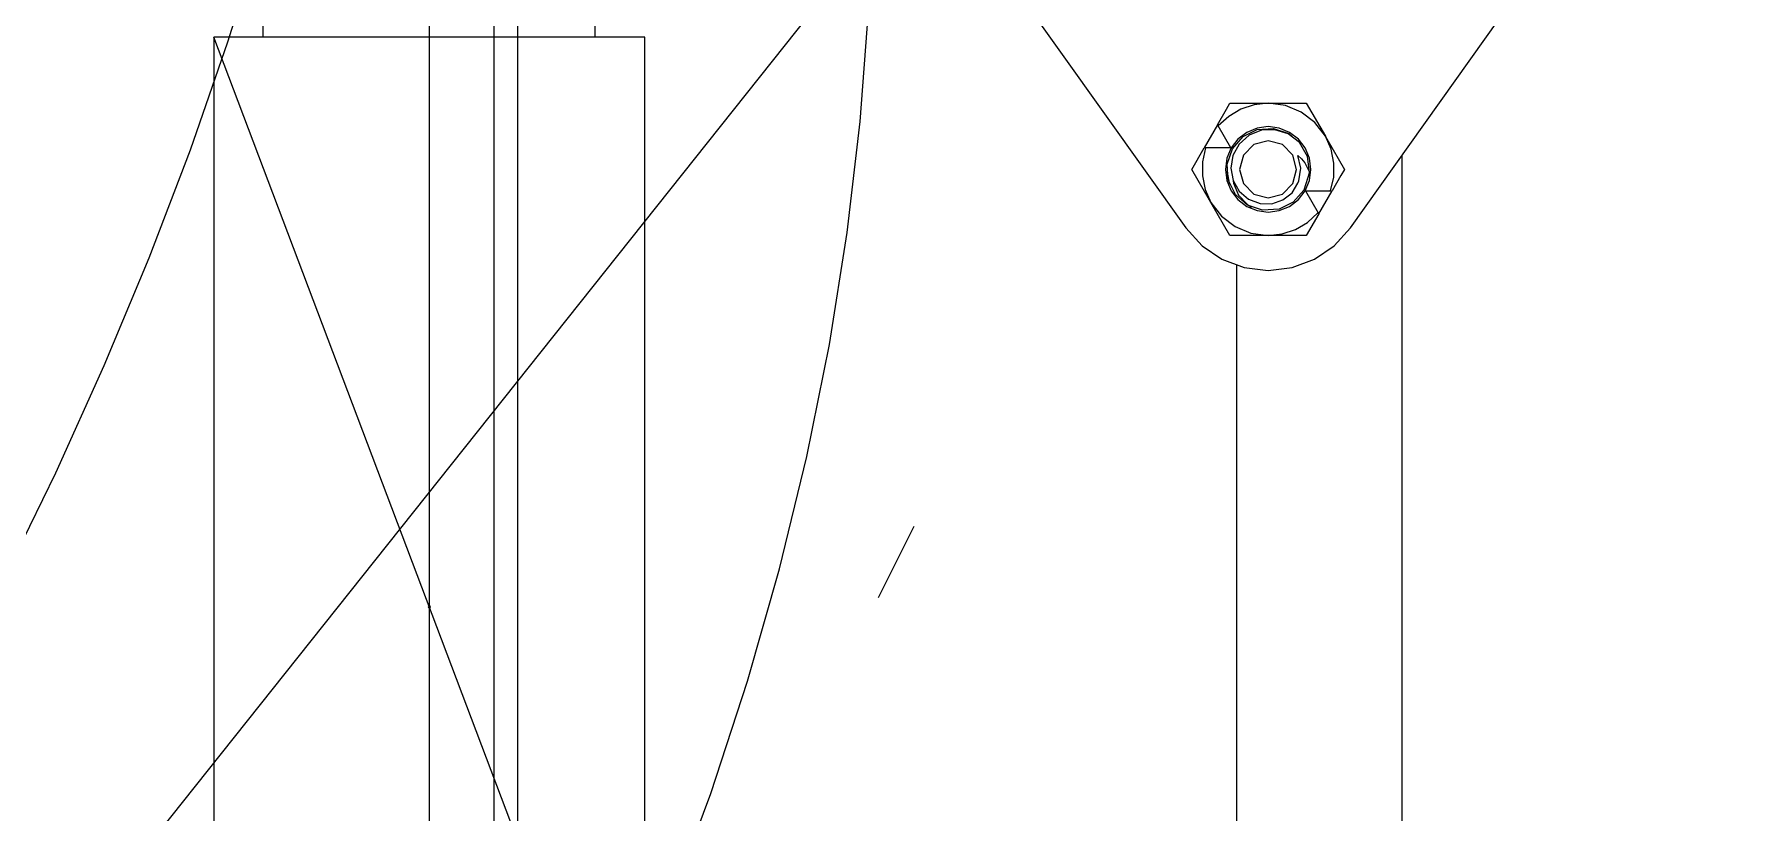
# Model space of a CAD drawing. Extents: x -1 to 1284, y 105 to 936.
# Drawn here: x 254.3 to 358.1, y 282.2 to 329.4 of the extents above; entities that cross this region are included whole.
import ezdxf

# ---------------------------------------------------------------- set-up
doc = ezdxf.new("R2010")
doc.units = 0

msp = doc.modelspace()

# ---------------------------------------------------------------- linework, layer by layer
for p, q in [((282.09, 149.955), (282.09, 713.128)), ((282.09, 149.955), (282.09, 713.128)), ((282.09, 149.955), (282.09, 713.128)), ((282.09, 149.955), (282.09, 713.128)), ((282.09, 149.955), (282.09, 713.128)), ((282.09, 149.955), (282.09, 713.128)), ((282.09, 149.955), (282.09, 713.128)), ((282.09, 149.955), (282.09, 713.128)), ((282.09, 149.955), (282.09, 713.128)), ((282.09, 149.955), (282.09, 713.128)), ((282.09, 149.955), (282.09, 713.128)), ((162.548, 156.305), (600.386, 706.778)), ((162.548, 156.305), (600.386, 706.778)), ((162.548, 156.305), (600.386, 706.778)), ((162.548, 156.305), (600.386, 706.778)), ((162.548, 156.305), (600.386, 706.778)), ((162.548, 156.305), (600.386, 706.778)), ((162.548, 156.305), (600.386, 706.778)), ((162.548, 156.305), (600.386, 706.778)), ((162.548, 156.305), (600.386, 706.778)), ((162.548, 156.305), (600.386, 706.778)), ((162.548, 156.305), (600.386, 706.778)), ((283.498, 706.778), (283.498, 156.305)), ((283.498, 706.778), (283.498, 156.305)), ((283.498, 706.778), (283.498, 156.305)), ((283.498, 706.778), (283.498, 156.305)), ((283.498, 706.778), (283.498, 156.305)), ((283.498, 706.778), (283.498, 156.305)), ((283.498, 706.778), (283.498, 156.305)), ((283.498, 706.778), (283.498, 156.305)), ((283.498, 706.778), (283.498, 156.305)), ((283.498, 706.778), (283.498, 156.305)), ((283.498, 706.778), (283.498, 156.305)), ((278.161, 342.007), (278.161, 247.408)), ((278.161, 342.007), (278.161, 247.408)), ((278.161, 342.007), (278.161, 247.408)), ((278.161, 342.007), (278.161, 247.408)), ((278.161, 342.007), (278.161, 247.408)), ((278.161, 342.007), (278.161, 247.408)), ((278.161, 342.007), (278.161, 247.408)), ((278.161, 342.007), (278.161, 247.408)), ((278.161, 342.007), (278.161, 247.408)), ((278.161, 342.007), (278.161, 247.408)), ((309.313, 338.233), (323.9497, 317.6569)), ((333.928, 317.657), (348.562, 338.233)), ((268.11, 329.207), (268.11, 335.824)), ((288.21, 329.207), (288.21, 335.657)), ((265.972588, 328.921504), (268.020804, 335.450331)), ((304.245464, 324.100037), (304.745834, 330.777664)), ((263.698441, 322.383149), (265.972588, 328.921504)), ((291.211, 260.207), (265.1099, 329.2071)), ((265.11, 329.207), (265.11, 260.207)), ((291.211, 329.207), (265.11, 329.207)), ((291.211, 260.207), (291.211, 329.207)), ((326.417802, 324.83996), (326.628542, 325.205)), ((326.628, 325.205), (328.938, 325.205)), ((328.938, 325.205), (328.085216, 325.113064)), ((329.981585, 325.066535), (328.93792, 325.205)), ((328.938, 325.205), (329.102121, 325.205)), ((329.102121, 325.205), (331.247391, 325.205)), ((331.247, 325.205), (332.40058, 323.20504)), ((325.878, 323.905), (326.417802, 324.83996)), ((326.54996, 324.413962), (325.92075, 323.83105)), ((327.280326, 324.845342), (326.54996, 324.413962)), ((328.085216, 325.113064), (327.280326, 324.845342)), ((330.937909, 324.669098), (329.981585, 325.066535)), ((331.760258, 324.039611), (330.937909, 324.669098)), ((303.457301, 317.373094), (304.245464, 324.100037)), ((325.879, 323.905), (325.069376, 322.50493)), ((325.879, 323.905), (325.921333, 323.830917)), ((326.686, 322.505), (325.921355, 323.83098)), ((326.773247, 322.454317), (327.424227, 323.193683)), ((327.645095, 323.445061), (327.105392, 323.030076)), ((327.786577, 323.269372), (327.178115, 322.732086)), ((327.424227, 323.193683), (328.280232, 323.616153)), ((328.274335, 323.704965), (327.645095, 323.445061)), ((328.539765, 323.569037), (327.786577, 323.269372)), ((328.938395, 323.7916), (328.274335, 323.704965)), ((328.280232, 323.616153), (329.27173, 323.681978)), ((329.349812, 323.602369), (328.539765, 323.569037)), ((329.602455, 323.704965), (328.938395, 323.7916)), ((329.27173, 323.681978), (330.188298, 323.369379)), ((330.157213, 323.349185), (329.349812, 323.602369)), ((330.231695, 323.445061), (329.602455, 323.704965)), ((330.831, 322.838), (330.157213, 323.349185)), ((330.188298, 323.369379), (330.569377, 323.03614)), ((330.771398, 323.030076), (330.231695, 323.445061)), ((332.402, 323.205), (331.760258, 324.039611)), ((332.402, 323.205), (332.484074, 323.062863)), ((332.74901, 322.420499), (332.40223, 323.205)), ((261.201882, 315.847126), (263.698441, 322.383149)), ((324.318, 321.205), (325.069416, 322.505)), ((325.155, 322.505), (324.964785, 321.66863)), ((325.154, 322.505), (325.069, 322.505)), ((326.686, 322.505), (325.154, 322.505)), ((326.698334, 322.4983), (326.441331, 321.87989)), ((326.45842, 321.520862), (326.773247, 322.454317)), ((327.105392, 323.030076), (326.698334, 322.4983)), ((327.178115, 322.732086), (326.804392, 322.050622)), ((328.07443, 322.700089), (327.442531, 322.06819)), ((328.93762, 322.93138), (328.07443, 322.700089)), ((329.80081, 322.700089), (328.93762, 322.93138)), ((330.432709, 322.06819), (329.80081, 322.700089)), ((331.178457, 322.4983), (330.771398, 323.030076)), ((331.310975, 321.991967), (330.830894, 322.83774)), ((331.435461, 321.87989), (331.178457, 322.4983)), ((332.484074, 323.062863), (333.556724, 321.205003)), ((332.919607, 321.589581), (332.74901, 322.420499)), ((325.391953, 319.347137), (324.319303, 321.204997)), ((324.964785, 321.66863), (324.95638, 320.820422)), ((326.441331, 321.87989), (326.351795, 321.205)), ((326.351795, 321.205), (326.441333, 320.53011)), ((326.520571, 320.568299), (326.45842, 321.520862)), ((326.468871, 321.012529), (326.483423, 321.127405)), ((326.804392, 322.050622), (326.677948, 321.285451)), ((326.677948, 321.285451), (326.817251, 320.521517)), ((327.442531, 322.06819), (327.21124, 321.205)), ((327.21124, 321.205), (327.442531, 320.34181)), ((330.664, 321.205), (330.432709, 322.06819)), ((330.432709, 320.34181), (330.664, 321.205)), ((330.664, 321.205), (330.664, 321.205)), ((330.73, 322.047), (330.966511, 321.840186)), ((330.916967, 321.286604), (330.730368, 322.04737)), ((330.794, 320.513), (330.916967, 321.286604)), ((330.966511, 321.840186), (331.165636, 321.59446)), ((331.165636, 321.59446), (331.431621, 321.026867)), ((331.432, 321.027), (331.310975, 321.991967)), ((331.525, 321.205), (331.435461, 321.87989)), ((331.435461, 320.53011), (331.524997, 321.205)), ((331.524997, 321.205), (331.525, 321.205)), ((332.911208, 320.741372), (332.919607, 321.589581)), ((333.557, 321.205), (333.346233, 320.839963)), ((337.036, 322.028), (337.036, 239.278)), ((324.95638, 320.820422), (325.12697, 319.989503)), ((326.441333, 320.53011), (326.698336, 319.9117)), ((326.61, 320.292), (326.468871, 321.012529)), ((326.959303, 319.676721), (326.520571, 320.568299)), ((326.817251, 320.521517), (327.191609, 319.87814)), ((326.821, 320.515), (326.835552, 320.360184)), ((326.835552, 320.360184), (327.148527, 319.650222)), ((327.442531, 320.34181), (328.07443, 319.709911)), ((329.80081, 319.709911), (330.432709, 320.34181)), ((330.383221, 319.787496), (330.740699, 320.36409)), ((330.740699, 320.36409), (330.794118, 320.51302)), ((331.432, 321.027), (331.103361, 319.95432)), ((331.178459, 319.9117), (331.435461, 320.53011)), ((332.721, 319.905), (332.911208, 320.741372)), ((333.346233, 320.839963), (332.806431, 319.905002)), ((325.12697, 319.989503), (325.473743, 319.205)), ((325.474, 319.205), (325.391953, 319.347137)), ((325.474, 319.205), (326.115748, 318.370383)), ((326.628, 317.205), (325.47442, 319.20501)), ((326.698336, 319.9117), (327.105394, 319.379924)), ((327.688309, 319.039258), (326.959303, 319.676721)), ((327.105394, 319.379924), (327.645097, 318.964939)), ((327.148527, 319.650222), (327.681185, 319.084277)), ((327.191609, 319.87814), (327.755356, 319.398052)), ((327.645097, 318.964939), (328.274337, 318.705035)), ((327.681185, 319.084277), (327.939497, 318.912984)), ((328.604851, 318.726658), (327.688309, 319.039258)), ((327.755356, 319.398052), (328.448696, 319.135617)), ((328.07443, 319.709911), (328.93762, 319.47862)), ((328.448696, 319.135617), (329.160054, 319.125335)), ((328.93762, 319.47862), (329.80081, 319.709911)), ((329.160054, 319.125335), (329.828655, 319.350293)), ((330.452381, 319.214954), (329.596349, 318.792485)), ((329.602458, 318.705035), (330.231697, 318.964939)), ((329.828655, 319.350293), (330.383221, 319.787496)), ((330.231697, 318.964939), (330.771401, 319.379924)), ((331.103361, 319.95432), (330.452381, 319.214954)), ((330.771401, 319.379924), (331.178459, 319.9117)), ((331.189, 319.905), (332.721, 319.905)), ((331.189, 319.905), (331.956291, 318.57896)), ((331.999, 318.505), (332.805978, 319.90499)), ((332.721, 319.905), (332.806, 319.905)), ((326.115748, 318.370383), (326.938104, 317.740895)), ((328.274337, 318.705035), (328.938397, 318.6184)), ((329.596349, 318.792485), (328.604851, 318.726658)), ((328.938397, 318.6184), (329.602458, 318.705035)), ((330.595674, 317.564658), (331.32604, 317.996038)), ((331.999, 318.505), (331.247584, 317.205)), ((331.32604, 317.996038), (331.95525, 318.57895)), ((331.999, 318.505), (331.956667, 318.578951)), ((302.381472, 310.608804), (303.457301, 317.373094)), ((323.95, 317.657), (324.935265, 316.573802)), ((328.773879, 317.205), (326.628589, 317.205)), ((326.938104, 317.740895), (327.894437, 317.343459)), ((327.894437, 317.343459), (328.93811, 317.205)), ((328.938, 317.205), (328.773879, 317.205)), ((328.938, 317.205), (329.790784, 317.296936)), ((331.247, 317.205), (328.938, 317.205)), ((329.790784, 317.296936), (330.595674, 317.564658)), ((332.941285, 316.573802), (333.92655, 317.657)), ((258.486426, 309.325291), (261.201882, 315.847126)), ((324.935265, 316.573802), (326.131807, 315.764889)), ((331.744743, 315.764889), (332.941285, 316.573802)), ((326.131807, 315.764889), (327.484514, 315.258692)), ((327.035, 232.417), (327.035, 315.386)), ((327.484514, 315.258692), (328.938275, 315.083642)), ((328.938275, 315.083642), (330.392036, 315.258692)), ((330.392036, 315.258692), (331.744743, 315.764889)), ((301.0181, 303.819138), (302.381472, 310.608804)), ((255.555593, 302.829503), (258.486426, 309.325291)), ((299.367309, 297.016066), (301.0181, 303.819138)), ((252.412899, 296.371619), (255.555593, 302.829503)), ((305.357, 295.272), (307.50745, 299.59729)), ((297.429225, 290.211558), (299.367309, 297.016066)), ((278.127781, 294.764284), (278.094708, 294.707)), ((278.127781, 294.764284), (278.094708, 294.707)), ((278.127781, 294.764284), (278.094708, 294.707)), ((278.127781, 294.764284), (278.094708, 294.707)), ((278.127781, 294.764284), (278.094708, 294.707)), ((278.127781, 294.764284), (278.094708, 294.707)), ((278.127781, 294.764284), (278.094708, 294.707)), ((278.127781, 294.764284), (278.094708, 294.707)), ((278.127781, 294.764284), (278.094708, 294.707)), ((278.127781, 294.764284), (278.094708, 294.707)), ((278.127781, 294.764284), (278.094708, 294.707)), ((278.127781, 294.764284), (278.094708, 294.707)), ((278.127781, 294.764284), (278.094708, 294.707)), ((278.127781, 294.764284), (278.094708, 294.707)), ((278.127781, 294.764284), (278.094708, 294.707)), ((278.127781, 294.764284), (278.094708, 294.707)), ((278.127781, 294.764284), (278.094708, 294.707)), ((278.127781, 294.764284), (278.094708, 294.707)), ((278.127781, 294.764284), (278.094708, 294.707)), ((278.127781, 294.764284), (278.094708, 294.707)), ((278.127781, 294.764284), (278.094708, 294.707)), ((278.127781, 294.764284), (278.094708, 294.707)), ((278.094708, 294.707), (278.127781, 294.649716)), ((278.094708, 294.707), (278.127781, 294.649716)), ((278.094708, 294.707), (278.127781, 294.649716)), ((278.094708, 294.707), (278.127781, 294.649716)), ((278.094708, 294.707), (278.127781, 294.649716)), ((278.094708, 294.707), (278.127781, 294.649716)), ((278.094708, 294.707), (278.127781, 294.649716)), ((278.094708, 294.707), (278.127781, 294.649716)), ((278.094708, 294.707), (278.127781, 294.649716)), ((278.094708, 294.707), (278.127781, 294.649716)), ((278.094708, 294.707), (278.127781, 294.649716)), ((278.094708, 294.707), (278.127781, 294.649716)), ((278.094708, 294.707), (278.127781, 294.649716)), ((278.094708, 294.707), (278.127781, 294.649716)), ((278.094708, 294.707), (278.127781, 294.649716)), ((278.094708, 294.707), (278.127781, 294.649716)), ((278.094708, 294.707), (278.127781, 294.649716)), ((278.094708, 294.707), (278.127781, 294.649716)), ((278.094708, 294.707), (278.127781, 294.649716)), ((278.094708, 294.707), (278.127781, 294.649716)), ((278.094708, 294.707), (278.127781, 294.649716)), ((278.094708, 294.707), (278.127781, 294.649716)), ((278.193927, 294.764284), (278.127781, 294.764284)), ((278.193927, 294.764284), (278.127781, 294.764284)), ((278.193927, 294.764284), (278.127781, 294.764284)), ((278.193927, 294.764284), (278.127781, 294.764284)), ((278.193927, 294.764284), (278.127781, 294.764284)), ((278.193927, 294.764284), (278.127781, 294.764284)), ((278.193927, 294.764284), (278.127781, 294.764284)), ((278.193927, 294.764284), (278.127781, 294.764284)), ((278.193927, 294.764284), (278.127781, 294.764284)), ((278.193927, 294.764284), (278.127781, 294.764284)), ((278.193927, 294.764284), (278.127781, 294.764284)), ((278.193927, 294.764284), (278.127781, 294.764284)), ((278.193927, 294.764284), (278.127781, 294.764284)), ((278.193927, 294.764284), (278.127781, 294.764284)), ((278.193927, 294.764284), (278.127781, 294.764284)), ((278.193927, 294.764284), (278.127781, 294.764284)), ((278.193927, 294.764284), (278.127781, 294.764284)), ((278.193927, 294.764284), (278.127781, 294.764284)), ((278.193927, 294.764284), (278.127781, 294.764284)), ((278.193927, 294.764284), (278.127781, 294.764284)), ((278.193927, 294.764284), (278.127781, 294.764284)), ((278.193927, 294.764284), (278.127781, 294.764284)), ((278.127781, 294.649716), (278.193927, 294.649716)), ((278.127781, 294.649716), (278.193927, 294.649716)), ((278.127781, 294.649716), (278.193927, 294.649716)), ((278.127781, 294.649716), (278.193927, 294.649716)), ((278.127781, 294.649716), (278.193927, 294.649716)), ((278.127781, 294.649716), (278.193927, 294.649716)), ((278.127781, 294.649716), (278.193927, 294.649716)), ((278.127781, 294.649716), (278.193927, 294.649716)), ((278.127781, 294.649716), (278.193927, 294.649716)), ((278.127781, 294.649716), (278.193927, 294.649716)), ((278.127781, 294.649716), (278.193927, 294.649716)), ((278.127781, 294.649716), (278.193927, 294.649716)), ((278.127781, 294.649716), (278.193927, 294.649716)), ((278.127781, 294.649716), (278.193927, 294.649716)), ((278.127781, 294.649716), (278.193927, 294.649716)), ((278.127781, 294.649716), (278.193927, 294.649716)), ((278.127781, 294.649716), (278.193927, 294.649716)), ((278.127781, 294.649716), (278.193927, 294.649716)), ((278.127781, 294.649716), (278.193927, 294.649716)), ((278.127781, 294.649716), (278.193927, 294.649716)), ((278.127781, 294.649716), (278.193927, 294.649716)), ((278.127781, 294.649716), (278.193927, 294.649716)), ((278.227, 294.707), (278.193927, 294.764284)), ((278.227, 294.707), (278.193927, 294.764284)), ((278.227, 294.707), (278.193927, 294.764284)), ((278.227, 294.707), (278.193927, 294.764284)), ((278.227, 294.707), (278.193927, 294.764284)), ((278.227, 294.707), (278.193927, 294.764284)), ((278.227, 294.707), (278.193927, 294.764284)), ((278.227, 294.707), (278.193927, 294.764284)), ((278.227, 294.707), (278.193927, 294.764284)), ((278.227, 294.707), (278.193927, 294.764284)), ((278.227, 294.707), (278.193927, 294.764284)), ((278.227, 294.707), (278.193927, 294.764284)), ((278.227, 294.707), (278.193927, 294.764284)), ((278.227, 294.707), (278.193927, 294.764284)), ((278.227, 294.707), (278.193927, 294.764284)), ((278.227, 294.707), (278.193927, 294.764284)), ((278.227, 294.707), (278.193927, 294.764284)), ((278.227, 294.707), (278.193927, 294.764284)), ((278.227, 294.707), (278.193927, 294.764284)), ((278.227, 294.707), (278.193927, 294.764284)), ((278.227, 294.707), (278.193927, 294.764284)), ((278.227, 294.707), (278.193927, 294.764284)), ((278.193927, 294.649716), (278.227, 294.707)), ((278.193927, 294.649716), (278.227, 294.707)), ((278.193927, 294.649716), (278.227, 294.707)), ((278.193927, 294.649716), (278.227, 294.707)), ((278.193927, 294.649716), (278.227, 294.707)), ((278.193927, 294.649716), (278.227, 294.707)), ((278.193927, 294.649716), (278.227, 294.707)), ((278.193927, 294.649716), (278.227, 294.707)), ((278.193927, 294.649716), (278.227, 294.707)), ((278.193927, 294.649716), (278.227, 294.707)), ((278.193927, 294.649716), (278.227, 294.707)), ((278.193927, 294.649716), (278.227, 294.707)), ((278.193927, 294.649716), (278.227, 294.707)), ((278.193927, 294.649716), (278.227, 294.707)), ((278.193927, 294.649716), (278.227, 294.707)), ((278.193927, 294.649716), (278.227, 294.707)), ((278.193927, 294.649716), (278.227, 294.707)), ((278.193927, 294.649716), (278.227, 294.707)), ((278.193927, 294.649716), (278.227, 294.707)), ((278.193927, 294.649716), (278.227, 294.707)), ((278.193927, 294.649716), (278.227, 294.707)), ((278.193927, 294.649716), (278.227, 294.707)), ((278.227, 294.707), (278.227, 294.707)), ((278.227, 294.707), (278.227, 294.707)), ((278.227, 294.707), (278.227, 294.707)), ((278.227, 294.707), (278.227, 294.707)), ((278.227, 294.707), (278.227, 294.707)), ((278.227, 294.707), (278.227, 294.707)), ((278.227, 294.707), (278.227, 294.707)), ((278.227, 294.707), (278.227, 294.707)), ((278.227, 294.707), (278.227, 294.707)), ((278.227, 294.707), (278.227, 294.707)), ((278.227, 294.707), (278.227, 294.707)), ((278.227, 294.707), (278.227, 294.707)), ((278.227, 294.707), (278.227, 294.707)), ((278.227, 294.707), (278.227, 294.707)), ((278.227, 294.707), (278.227, 294.707)), ((278.227, 294.707), (278.227, 294.707)), ((278.227, 294.707), (278.227, 294.707)), ((278.227, 294.707), (278.227, 294.707)), ((278.227, 294.707), (278.227, 294.707)), ((278.227, 294.707), (278.227, 294.707)), ((278.227, 294.707), (278.227, 294.707)), ((278.227, 294.707), (278.227, 294.707)), ((295.203972, 283.417584), (297.429225, 290.211558)), ((292.705062, 276.680587), (295.203972, 283.417584))]:
    msp.add_line(p, q)

doc.saveas('drawing.dxf')
